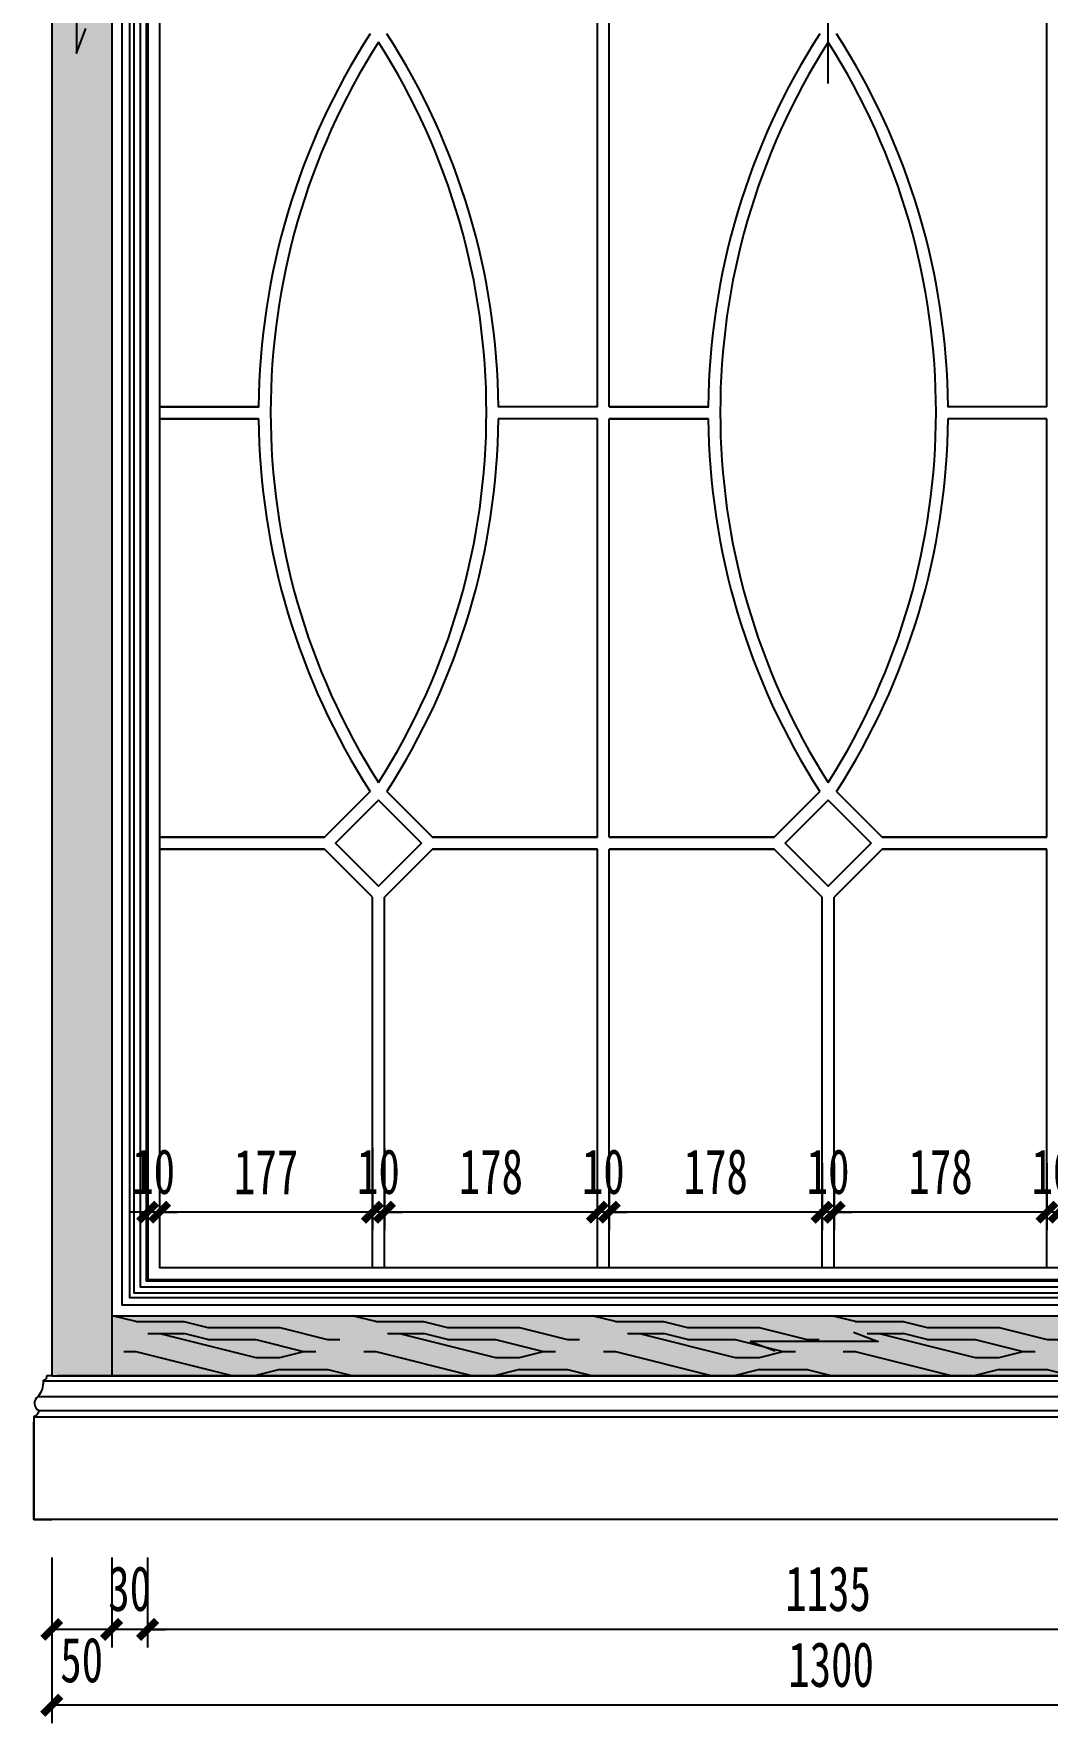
# Model space of a CAD drawing. Header units: millimetres. Extents: x 3104083 to 3173399, y -3165492 to -3044687.
# Drawn here: x 3119848 to 3120693, y -3050698 to -3049288 of the extents above; entities that cross this region are included whole.
import ezdxf

# ---------------------------------------------------------------- set-up
doc = ezdxf.new("R2010")
doc.units = ezdxf.units.MM
doc.header["$LTSCALE"] = 500
doc.header["$MEASUREMENT"] = 0
doc.header["$PDMODE"] = 2
doc.linetypes.add('CENTER', pattern=[50.8, 31.75, -6.35, 6.35, -6.35])
doc.layers.get('0').update_dxf_attribs({"linetype": 'CONTINUOUS'})
doc.layers.get('DEFPOINTS').update_dxf_attribs({"linetype": 'CONTINUOUS'})
for name, color, linetype in [('2', 3, 'CONTINUOUS'), ('3-家具标准线', 3, 'CONTINUOUS'), ('A-轴线', 8, 'CENTER'), ('D-造型细线', 146, 'CONTINUOUS'), ('E-Elevation(立面图层)', 134, 'CONTINUOUS'), ('E-立面造型线', 3, 'CONTINUOUS')]:
    doc.layers.add(name, color=color, linetype=linetype)
doc.styles.add('DIM', font='SimSun.ttf', dxfattribs={"width": 0.7})
doc.dimstyles.new('15', dxfattribs={"dimscale": 15, "dimtxt": 2.5, "dimasz": 1, "dimexe": 1, "dimexo": 1, "dimgap": 1, "dimtad": 1, "dimdec": 0, "dimzin": 0, "dimdsep": 46, "dimtxsty": 'DIM', "dimblk": 'ARCHTICK', "dimcen": 0, "dimclrd": 5, "dimclre": 5, "dimclrt": 35, "dimadec": 0, "dimazin": 0, "dimtfac": 0.5, "dimtdec": 0, "dimtix": 1, "dimtmove": 2, "dimatfit": 2, "dimldrblk": 'A', "dimfxl": 0, "dimtolj": 1, "dimtzin": 0, "dimlwd": -1, "dimlwe": -1, "dimarcsym": 0})

# ---------------------------------------------------------------- blocks, each defined once
blk = doc.blocks.new('_ArchTick')
at = {"color": 0, "linetype": 'ByBlock', "const_width": 0.4}
blk.add_lwpolyline([(-0.5, -0.5), (0.5, 0.5)], dxfattribs=at)
blk = doc.blocks.new('*D42')
at = {"layer": 'D-造型细线', "color": 5, "ltscale": 100}
for p, q in [((3119942.8, -3050559.3), (3119942.8, -3050634.3)), ((3121077.8, -3050559.3), (3121077.8, -3050634.3)), ((3121077.8, -3050619.3), (3119942.8, -3050619.3))]:
    blk.add_line(p, q, dxfattribs=at)
at = {"layer": 'DEFPOINTS', "color": 0, "ltscale": 100}
for p in [(3119942.8, -3050327.7), (3121077.8, -3050327.7), (3119942.8, -3050619.3)]:
    blk.add_point(p, dxfattribs=at)
at = {"layer": 'D-造型细线', "color": 5, "ltscale": 100, "xscale": 15, "yscale": 15, "zscale": 15, "rotation": 180}
blk.add_blockref('_ArchTick', (3119942.8, -3050619.3), dxfattribs=at)
at = {"layer": 'D-造型细线', "color": 5, "ltscale": 100, "xscale": 15, "yscale": 15, "zscale": 15}
blk.add_blockref('_ArchTick', (3121077.8, -3050619.3), dxfattribs=at)
at = {"layer": 'D-造型细线', "color": 35, "ltscale": 100, "insert": (3120510.3, -3050585.5), "char_height": 37.5, "attachment_point": 5, "style": 'DIM'}
blk.add_mtext('\\A1;1135', dxfattribs=at)
blk = doc.blocks.new('A')
for p, q in [((-1.435, 1.148), (-1.09, 1.437)), ((-1.435, 1.148), (-0.369, 0)), ((-1.09, 1.437), (0, 0)), ((-0.369, 0), (-2.127, 0)), ((-1.435, -1.148), (-0.369, 0)), ((-1.09, -1.437), (0, 0)), ((-1.435, -1.148), (-1.09, -1.437))]:
    blk.add_line(p, q)
for points in [[(-1.435, 1.148), (-1.09, 1.437), (-0.369, 0), (0, 0)], [(-1.435, -1.148), (-1.09, -1.437), (-0.369, 0), (0, 0)]]:
    blk.add_solid(points)
blk = doc.blocks.new('*D43')
at = {"layer": 'D-造型细线', "color": 5, "ltscale": 100}
for p, q in [((3119912.8, -3050559.3), (3119912.8, -3050634.3)), ((3119942.8, -3050559.3), (3119942.8, -3050634.3)), ((3119912.8, -3050619.3), (3119897.8, -3050619.3)), ((3119942.8, -3050619.3), (3119912.8, -3050619.3)), ((3119942.8, -3050619.3), (3119957.8, -3050619.3))]:
    blk.add_line(p, q, dxfattribs=at)
at = {"layer": 'DEFPOINTS', "color": 0, "ltscale": 100}
for p in [(3119942.8, -3050327.7), (3119912.8, -3050335.5), (3119912.8, -3050619.3)]:
    blk.add_point(p, dxfattribs=at)
at = {"layer": 'D-造型细线', "color": 5, "ltscale": 100, "xscale": 15, "yscale": 15, "zscale": 15}
blk.add_blockref('_ArchTick', (3119912.8, -3050619.3), dxfattribs=at)
at = {"layer": 'D-造型细线', "color": 5, "ltscale": 100, "xscale": 15, "yscale": 15, "zscale": 15, "rotation": 180}
blk.add_blockref('_ArchTick', (3119942.8, -3050619.3), dxfattribs=at)
at = {"layer": 'D-造型细线', "color": 35, "ltscale": 100, "insert": (3119927.8, -3050585.5), "char_height": 37.5, "attachment_point": 5, "style": 'DIM'}
blk.add_mtext('\\A1;30', dxfattribs=at)
blk = doc.blocks.new('*D44')
at = {"layer": 'D-造型细线', "color": 5, "ltscale": 100}
for p, q in [((3119862.8, -3050559.3), (3119862.8, -3050634.3)), ((3119912.8, -3050559.3), (3119912.8, -3050634.3)), ((3119912.8, -3050619.3), (3119862.8, -3050619.3))]:
    blk.add_line(p, q, dxfattribs=at)
at = {"layer": 'DEFPOINTS', "color": 0, "ltscale": 100}
for p in [(3119862.8, -3050335.5), (3119912.8, -3050335.5), (3119862.8, -3050619.3)]:
    blk.add_point(p, dxfattribs=at)
at = {"layer": 'D-造型细线', "color": 5, "ltscale": 100, "xscale": 15, "yscale": 15, "zscale": 15, "rotation": 180}
blk.add_blockref('_ArchTick', (3119862.8, -3050619.3), dxfattribs=at)
at = {"layer": 'D-造型细线', "color": 5, "ltscale": 100, "xscale": 15, "yscale": 15, "zscale": 15}
blk.add_blockref('_ArchTick', (3119912.8, -3050619.3), dxfattribs=at)
at = {"layer": 'D-造型细线', "color": 35, "ltscale": 100, "insert": (3119887.8, -3050645), "char_height": 37.5, "attachment_point": 5, "style": 'DIM'}
blk.add_mtext('\\A1;50', dxfattribs=at)
blk = doc.blocks.new('*D45')
at = {"layer": 'D-造型细线', "color": 5, "ltscale": 100}
for p, q in [((3119862.8, -3050622.6), (3119862.8, -3050697.6)), ((3121162.8, -3050622.6), (3121162.8, -3050697.6)), ((3121162.8, -3050682.6), (3119862.8, -3050682.6))]:
    blk.add_line(p, q, dxfattribs=at)
at = {"layer": 'DEFPOINTS', "color": 0, "ltscale": 100}
for p in [(3119862.8, -3050335.5), (3121162.8, -3050335.5), (3119862.8, -3050682.6)]:
    blk.add_point(p, dxfattribs=at)
at = {"layer": 'D-造型细线', "color": 5, "ltscale": 100, "xscale": 15, "yscale": 15, "zscale": 15, "rotation": 180}
blk.add_blockref('_ArchTick', (3119862.8, -3050682.6), dxfattribs=at)
at = {"layer": 'D-造型细线', "color": 5, "ltscale": 100, "xscale": 15, "yscale": 15, "zscale": 15}
blk.add_blockref('_ArchTick', (3121162.8, -3050682.6), dxfattribs=at)
at = {"layer": 'D-造型细线', "color": 35, "ltscale": 100, "insert": (3120512.8, -3050648.8), "char_height": 37.5, "attachment_point": 5, "style": 'DIM'}
blk.add_mtext('\\A1;1300', dxfattribs=at)
blk = doc.blocks.new('*D50')
at = {"layer": 'D-造型细线', "color": 5, "ltscale": 100}
for p, q in [((3120692.8, -3050230.5), (3120692.8, -3050286.3)), ((3120702.8, -3050230.5), (3120702.8, -3050286.3)), ((3120692.8, -3050271.3), (3120677.8, -3050271.3)), ((3120702.8, -3050271.3), (3120692.8, -3050271.3)), ((3120702.8, -3050271.3), (3120717.8, -3050271.3))]:
    blk.add_line(p, q, dxfattribs=at)
at = {"layer": 'DEFPOINTS', "color": 0, "ltscale": 100}
for p in [(3120692.8, -3050215.5), (3120702.8, -3050215.5), (3120692.8, -3050271.3)]:
    blk.add_point(p, dxfattribs=at)
at = {"layer": 'D-造型细线', "color": 5, "ltscale": 100, "xscale": 15, "yscale": 15, "zscale": 15}
blk.add_blockref('_ArchTick', (3120692.8, -3050271.3), dxfattribs=at)
at = {"layer": 'D-造型细线', "color": 5, "ltscale": 100, "xscale": 15, "yscale": 15, "zscale": 15, "rotation": 180}
blk.add_blockref('_ArchTick', (3120702.8, -3050271.3), dxfattribs=at)
at = {"layer": 'D-造型细线', "color": 35, "ltscale": 100, "insert": (3120697.8, -3050237.6), "char_height": 37.5, "attachment_point": 5, "style": 'DIM'}
blk.add_mtext('\\A1;10', dxfattribs=at)
blk = doc.blocks.new('*D51')
at = {"layer": 'D-造型细线', "color": 5, "ltscale": 100}
for p, q in [((3120515.3, -3050230.5), (3120515.3, -3050286.3)), ((3120692.8, -3050230.5), (3120692.8, -3050286.3)), ((3120692.8, -3050271.3), (3120515.3, -3050271.3))]:
    blk.add_line(p, q, dxfattribs=at)
at = {"layer": 'DEFPOINTS', "color": 0, "ltscale": 100}
for p in [(3120515.3, -3050215.5), (3120692.8, -3050215.5), (3120515.3, -3050271.3)]:
    blk.add_point(p, dxfattribs=at)
at = {"layer": 'D-造型细线', "color": 5, "ltscale": 100, "xscale": 15, "yscale": 15, "zscale": 15, "rotation": 180}
blk.add_blockref('_ArchTick', (3120515.3, -3050271.3), dxfattribs=at)
at = {"layer": 'D-造型细线', "color": 5, "ltscale": 100, "xscale": 15, "yscale": 15, "zscale": 15}
blk.add_blockref('_ArchTick', (3120692.8, -3050271.3), dxfattribs=at)
at = {"layer": 'D-造型细线', "color": 35, "ltscale": 100, "insert": (3120604.1, -3050237.6), "char_height": 37.5, "attachment_point": 5, "style": 'DIM'}
blk.add_mtext('\\A1;178', dxfattribs=at)
blk = doc.blocks.new('*D52')
at = {"layer": 'D-造型细线', "color": 5, "ltscale": 100}
for p, q in [((3120505.3, -3050230.5), (3120505.3, -3050286.3)), ((3120515.3, -3050230.5), (3120515.3, -3050286.3)), ((3120505.3, -3050271.3), (3120490.3, -3050271.3)), ((3120515.3, -3050271.3), (3120505.3, -3050271.3)), ((3120515.3, -3050271.3), (3120530.3, -3050271.3))]:
    blk.add_line(p, q, dxfattribs=at)
at = {"layer": 'DEFPOINTS', "color": 0, "ltscale": 100}
for p in [(3120505.3, -3050215.5), (3120515.3, -3050215.5), (3120505.3, -3050271.3)]:
    blk.add_point(p, dxfattribs=at)
at = {"layer": 'D-造型细线', "color": 5, "ltscale": 100, "xscale": 15, "yscale": 15, "zscale": 15}
blk.add_blockref('_ArchTick', (3120505.3, -3050271.3), dxfattribs=at)
at = {"layer": 'D-造型细线', "color": 5, "ltscale": 100, "xscale": 15, "yscale": 15, "zscale": 15, "rotation": 180}
blk.add_blockref('_ArchTick', (3120515.3, -3050271.3), dxfattribs=at)
at = {"layer": 'D-造型细线', "color": 35, "ltscale": 100, "insert": (3120510.3, -3050237.6), "char_height": 37.5, "attachment_point": 5, "style": 'DIM'}
blk.add_mtext('\\A1;10', dxfattribs=at)
blk = doc.blocks.new('*D53')
at = {"layer": 'D-造型细线', "color": 5, "ltscale": 100}
for p, q in [((3120327.8, -3050230.5), (3120327.8, -3050286.3)), ((3120505.3, -3050230.5), (3120505.3, -3050286.3)), ((3120505.3, -3050271.3), (3120327.8, -3050271.3))]:
    blk.add_line(p, q, dxfattribs=at)
at = {"layer": 'DEFPOINTS', "color": 0, "ltscale": 100}
for p in [(3120327.8, -3050215.5), (3120505.3, -3050215.5), (3120327.8, -3050271.3)]:
    blk.add_point(p, dxfattribs=at)
at = {"layer": 'D-造型细线', "color": 5, "ltscale": 100, "xscale": 15, "yscale": 15, "zscale": 15, "rotation": 180}
blk.add_blockref('_ArchTick', (3120327.8, -3050271.3), dxfattribs=at)
at = {"layer": 'D-造型细线', "color": 5, "ltscale": 100, "xscale": 15, "yscale": 15, "zscale": 15}
blk.add_blockref('_ArchTick', (3120505.3, -3050271.3), dxfattribs=at)
at = {"layer": 'D-造型细线', "color": 35, "ltscale": 100, "insert": (3120416.6, -3050237.6), "char_height": 37.5, "attachment_point": 5, "style": 'DIM'}
blk.add_mtext('\\A1;178', dxfattribs=at)
blk = doc.blocks.new('*D54')
at = {"layer": 'D-造型细线', "color": 5, "ltscale": 100}
for p, q in [((3120317.8, -3050230.5), (3120317.8, -3050286.3)), ((3120327.8, -3050230.5), (3120327.8, -3050286.3)), ((3120317.8, -3050271.3), (3120302.8, -3050271.3)), ((3120327.8, -3050271.3), (3120317.8, -3050271.3)), ((3120327.8, -3050271.3), (3120342.8, -3050271.3))]:
    blk.add_line(p, q, dxfattribs=at)
at = {"layer": 'DEFPOINTS', "color": 0, "ltscale": 100}
for p in [(3120317.8, -3050215.5), (3120327.8, -3050215.5), (3120317.8, -3050271.3)]:
    blk.add_point(p, dxfattribs=at)
at = {"layer": 'D-造型细线', "color": 5, "ltscale": 100, "xscale": 15, "yscale": 15, "zscale": 15}
blk.add_blockref('_ArchTick', (3120317.8, -3050271.3), dxfattribs=at)
at = {"layer": 'D-造型细线', "color": 5, "ltscale": 100, "xscale": 15, "yscale": 15, "zscale": 15, "rotation": 180}
blk.add_blockref('_ArchTick', (3120327.8, -3050271.3), dxfattribs=at)
at = {"layer": 'D-造型细线', "color": 35, "ltscale": 100, "insert": (3120322.8, -3050237.6), "char_height": 37.5, "attachment_point": 5, "style": 'DIM'}
blk.add_mtext('\\A1;10', dxfattribs=at)
blk = doc.blocks.new('*D55')
at = {"layer": 'D-造型细线', "color": 5, "ltscale": 100}
for p, q in [((3120140.3, -3050217.7), (3120140.3, -3050286.3)), ((3120317.8, -3050230.5), (3120317.8, -3050286.3)), ((3120317.8, -3050271.3), (3120140.3, -3050271.3))]:
    blk.add_line(p, q, dxfattribs=at)
at = {"layer": 'DEFPOINTS', "color": 0, "ltscale": 100}
for p in [(3120140.3, -3050202.7), (3120317.8, -3050215.5), (3120140.3, -3050271.3)]:
    blk.add_point(p, dxfattribs=at)
at = {"layer": 'D-造型细线', "color": 5, "ltscale": 100, "xscale": 15, "yscale": 15, "zscale": 15, "rotation": 180}
blk.add_blockref('_ArchTick', (3120140.3, -3050271.3), dxfattribs=at)
at = {"layer": 'D-造型细线', "color": 5, "ltscale": 100, "xscale": 15, "yscale": 15, "zscale": 15}
blk.add_blockref('_ArchTick', (3120317.8, -3050271.3), dxfattribs=at)
at = {"layer": 'D-造型细线', "color": 35, "ltscale": 100, "insert": (3120229.1, -3050237.6), "char_height": 37.5, "attachment_point": 5, "style": 'DIM'}
blk.add_mtext('\\A1;178', dxfattribs=at)
blk = doc.blocks.new('*D56')
at = {"layer": 'D-造型细线', "color": 5, "ltscale": 100}
for p, q in [((3120130.3, -3050217.7), (3120130.3, -3050286.3)), ((3120140.3, -3050217.7), (3120140.3, -3050286.3)), ((3120130.3, -3050271.3), (3120115.3, -3050271.3)), ((3120140.3, -3050271.3), (3120130.3, -3050271.3)), ((3120140.3, -3050271.3), (3120155.3, -3050271.3))]:
    blk.add_line(p, q, dxfattribs=at)
at = {"layer": 'DEFPOINTS', "color": 0, "ltscale": 100}
for p in [(3120130.3, -3050202.7), (3120140.3, -3050202.7), (3120130.3, -3050271.3)]:
    blk.add_point(p, dxfattribs=at)
at = {"layer": 'D-造型细线', "color": 5, "ltscale": 100, "xscale": 15, "yscale": 15, "zscale": 15}
blk.add_blockref('_ArchTick', (3120130.3, -3050271.3), dxfattribs=at)
at = {"layer": 'D-造型细线', "color": 5, "ltscale": 100, "xscale": 15, "yscale": 15, "zscale": 15, "rotation": 180}
blk.add_blockref('_ArchTick', (3120140.3, -3050271.3), dxfattribs=at)
at = {"layer": 'D-造型细线', "color": 35, "ltscale": 100, "insert": (3120135.3, -3050237.6), "char_height": 37.5, "attachment_point": 5, "style": 'DIM'}
blk.add_mtext('\\A1;10', dxfattribs=at)
blk = doc.blocks.new('*D57')
at = {"layer": 'D-造型细线', "color": 5, "ltscale": 100}
for p, q in [((3120130.3, -3050217.7), (3120130.3, -3050286.3)), ((3119952.8, -3050234.3), (3119952.8, -3050286.3)), ((3120130.3, -3050271.3), (3119952.8, -3050271.3))]:
    blk.add_line(p, q, dxfattribs=at)
at = {"layer": 'DEFPOINTS', "color": 0, "ltscale": 100}
for p in [(3120130.3, -3050202.7), (3119952.8, -3050219.3), (3119952.8, -3050271.3)]:
    blk.add_point(p, dxfattribs=at)
at = {"layer": 'D-造型细线', "color": 5, "ltscale": 100, "xscale": 15, "yscale": 15, "zscale": 15, "rotation": 180}
blk.add_blockref('_ArchTick', (3119952.8, -3050271.3), dxfattribs=at)
at = {"layer": 'D-造型细线', "color": 5, "ltscale": 100, "xscale": 15, "yscale": 15, "zscale": 15}
blk.add_blockref('_ArchTick', (3120130.3, -3050271.3), dxfattribs=at)
at = {"layer": 'D-造型细线', "color": 35, "ltscale": 100, "insert": (3120041.6, -3050237.6), "char_height": 37.5, "attachment_point": 5, "style": 'DIM'}
blk.add_mtext('\\A1;177', dxfattribs=at)
blk = doc.blocks.new('*D58')
at = {"layer": 'D-造型细线', "color": 5, "ltscale": 100}
for p, q in [((3119942.8, -3050231.8), (3119942.8, -3050286.3)), ((3119952.8, -3050234.3), (3119952.8, -3050286.3)), ((3119942.8, -3050271.3), (3119927.8, -3050271.3)), ((3119952.8, -3050271.3), (3119942.8, -3050271.3)), ((3119952.8, -3050271.3), (3119967.8, -3050271.3))]:
    blk.add_line(p, q, dxfattribs=at)
at = {"layer": 'DEFPOINTS', "color": 0, "ltscale": 100}
for p in [(3119942.8, -3050216.8), (3119952.8, -3050219.3), (3119942.8, -3050271.3)]:
    blk.add_point(p, dxfattribs=at)
at = {"layer": 'D-造型细线', "color": 5, "ltscale": 100, "xscale": 15, "yscale": 15, "zscale": 15}
blk.add_blockref('_ArchTick', (3119942.8, -3050271.3), dxfattribs=at)
at = {"layer": 'D-造型细线', "color": 5, "ltscale": 100, "xscale": 15, "yscale": 15, "zscale": 15, "rotation": 180}
blk.add_blockref('_ArchTick', (3119952.8, -3050271.3), dxfattribs=at)
at = {"layer": 'D-造型细线', "color": 35, "ltscale": 100, "insert": (3119947.8, -3050237.6), "char_height": 37.5, "attachment_point": 5, "style": 'DIM'}
blk.add_mtext('\\A1;10', dxfattribs=at)
blk = doc.blocks.new('A$C4AF04A4C')
at = {"layer": '2', "color": 3, "ltscale": 100}
blk.add_line((15, 0), (15, 81.6), dxfattribs=at)
blk.add_lwpolyline([(0, 120), (4, 120, 0.313311), (7.3, 115.7, 0.185483), (11.4, 102.8, -0.565024), (10.7, 90.9, 0.28067), (15, 85.7), (15, 0), (0, 0)], format="xyb", dxfattribs=at)

msp = doc.modelspace()

# ---------------------------------------------------------------- hatches: boundary and pattern name
at = {"layer": 'D-造型细线', "ltscale": 100}
h = msp.add_hatch(dxfattribs=at)
h.set_pattern_fill('FB木纹中SC300', color=251, scale=50, angle=90, style=0, pattern_type=2)
h.set_pattern_definition([(90, (3119862.85, -3050407.7), (-200, 1e-14), [40, -60, 20, -80]), (90, (3119857.85, -3050267.7), (-200, 1e-14), [40, -160]), (90, (3119847.85, -3050287.7), (-200, 1e-14), [20, -180]), (90, (3119842.85, -3050397.7), (-200, 1e-14), [10, -140, 10, -40]), (90, (3119832.85, -3050327.7), (-200, 1e-14), [40, -60, 10, -90]), (90, (3119827.85, -3050377.7), (-200, 1e-14), [30, -170]), (90, (3119822.85, -3050327.7), (-200, 1e-14), [60, -140]), (90, (3119817.85, -3050387.7), (-200, 1e-14), [40, -160]), (90, (3119812.85, -3050307.7), (-200, 1e-14), [100, -100]), (90, (3119802.85, -3050367.7), (-200, 1e-14), [20, -60, 40, -80]), (90, (3119797.85, -3050227.7), (-200, 1e-14), [40, -160]), (90, (3119792.85, -3050267.7), (-200, 1e-14), [20, -180]), (90, (3119787.85, -3050307.7), (-200, 1e-14), [20, -180]), (90, (3119782.85, -3050407.7), (-200, 1e-14), [40, -160]), (90, (3119777.85, -3050307.7), (-200, 1e-14), [40, -160]), (90, (3119767.85, -3050307.7), (-200, 1e-14), [40, -40, 40, -80]), (90, (3119757.85, -3050347.7), (-200, 1e-14), [20, -100, 40, -40]), (90, (3119752.85, -3050307.7), (-200, 1e-14), [60, -140]), (90, (3119742.85, -3050307.7), (-200, 1e-14), [40, -160]), (90, (3119737.85, -3050387.7), (-200, 1e-14), [60, -80, 20, -40]), (90, (3119727.85, -3050387.7), (-200, 1e-14), [100, -100]), (90, (3119722.85, -3050267.7), (-200, 1e-14), [20, -180]), (90, (3119717.85, -3050327.7), (-200, 1e-14), [40, -160]), (90, (3119712.85, -3050367.7), (-200, 1e-14), [20, -80, 20, -80]), (90, (3119707.85, -3050387.7), (-200, 1e-14), [20, -60, 40, -80]), (90, (3119702.85, -3050347.7), (-200, 1e-14), [20, -100, 20, -60]), (90, (3119697.85, -3050307.7), (-200, 1e-14), [60, -140]), (90, (3119687.85, -3050387.7), (-200, 1e-14), [40, -160]), (90, (3119682.85, -3050287.7), (-200, 1e-14), [20, -180]), (90, (3119677.85, -3050247.7), (-200, 1e-14), [20, -180]), (104.0362, (3119847.85, -3050267.695), (7e-09, 200), [20.6, -804.021]), (104.0362, (3119802.85, -3050247.695), (7e-09, 200), [20.6, -804.021]), (104.0362, (3119682.85, -3050267.695), (7e-09, 200), [20.6, -804.021]), (104.0362, (3119757.85, -3050327.695), (7e-09, 200), [20.6, -804.021]), (104.0362, (3119727.85, -3050287.695), (7e-09, 200), [20.6, -804.021]), (104.0362, (3119742.85, -3050267.695), (7e-09, 200), [20.6, -804.021]), (104.0362, (3119707.85, -3050367.695), (7e-09, 200), [20.6, -804.021]), (104.0362, (3119717.85, -3050287.695), (7e-09, 200), [20.6, -804.021]), (104.0362, (3119792.85, -3050247.695), (7e-09, 200), [41.2, -783.421]), (104.0362, (3119777.85, -3050267.695), (7e-09, 200), [41.2, -783.421]), (104.0362, (3119767.85, -3050267.695), (7e-09, 200), [41.2, -783.421]), (255.9638, (3119832.85, -3050327.695), (7e-09, -200), [20.6, -41.2, 20.6, -742.221]), (255.9638, (3119802.85, -3050367.695), (7e-09, -200), [20.6, -804.021]), (255.9638, (3119712.85, -3050367.695), (7e-09, -200), [41.2, -783.421]), (284.0362, (3119857.85, -3050267.695), (-7e-09, -200), [20.6, -804.021]), (75.9638, (3119857.85, -3050227.695), (-7e-09, 200), [20.6, -804.021]), (75.9638, (3119787.85, -3050287.695), (-7e-09, 200), [20.6, -804.021]), (75.9638, (3119752.85, -3050247.695), (-7e-09, 200), [20.6, -804.021]), (75.9638, (3119737.85, -3050327.695), (-7e-09, 200), [20.6, -804.021]), (75.9638, (3119712.85, -3050347.695), (-7e-09, 200), [20.6, -804.021]), (75.9638, (3119702.85, -3050327.695), (-7e-09, 200), [20.6, -804.021]), (75.9638, (3119737.85, -3050327.695), (-7e-09, 200), [20.6, -804.021]), (75.9638, (3119707.85, -3050267.695), (-7e-09, 200), [82.4, -742.221]), (75.9638, (3119842.85, -3050387.695), (-7e-09, 200), [82.4, -742.221]), (75.9638, (3119827.85, -3050367.695), (-7e-09, 200), [82.4, -742.221]), (75.9638, (3119817.85, -3050347.695), (-7e-09, 200), [20.6, -41.2, 41.2, -721.621]), (75.9638, (3119802.85, -3050347.695), (-7e-09, 200), [41.2, -41.2, 41.2, -701.021]), (75.9638, (3119782.85, -3050367.695), (-7e-09, 200), [82.4, -742.221]), (75.9638, (3119767.85, -3050387.695), (-7e-09, 200), [82.4, -742.221]), (75.9638, (3119757.85, -3050387.695), (-7e-09, 200), [82.4, -742.221]), (75.9638, (3119697.85, -3050247.695), (-7e-09, 200), [20.6, -804.021]), (75.9638, (3119677.85, -3050227.695), (-4e-05, 200), [41.2, -783.421]), (75.9638, (3119687.85, -3050347.695), (-4e-05, 200), [41.2, -783.421]), (75.9638, (3119862.85, -3050367.695), (-3e-06, 200), [82.4, -742.221]), (75.9638, (3119722.85, -3050247.695), (-3e-06, 200), [61.8, -762.821]), (75.9638, (3119737.85, -3050227.695), (-3e-06, 200), [123.6, -701.021])])
h.paths.add_polyline_path([(3119912.85, -3048132.696), (3119912.85, -3048082.696), (3119862.85, -3048082.696), (3119862.85, -3050407.695), (3121157.85, -3050407.695), (3121157.85, -3048082.696), (3121107.85, -3048082.696), (3121107.85, -3048132.696), (3121107.85, -3050357.695), (3119912.85, -3050357.695)])
h = msp.add_hatch(dxfattribs=at)
h.set_pattern_fill('FB木纹中SC300', color=251, scale=50, style=0, pattern_type=2)
h.set_pattern_definition([(0, (3119912.85, -3050407.7), (0, 200), [40, -60, 20, -80]), (0, (3120052.85, -3050402.7), (0, 200), [40, -160]), (0, (3120032.85, -3050392.7), (0, 200), [20, -180]), (0, (3119922.85, -3050387.7), (0, 200), [10, -140, 10, -40]), (0, (3119992.85, -3050377.7), (0, 200), [40, -60, 10, -90]), (0, (3119942.85, -3050372.7), (0, 200), [30, -170]), (0, (3119992.85, -3050367.7), (0, 200), [60, -140]), (0, (3119932.85, -3050362.7), (0, 200), [40, -160]), (0, (3120012.85, -3050357.7), (0, 200), [100, -100]), (0, (3119952.85, -3050347.7), (0, 200), [20, -60, 40, -80]), (0, (3120092.85, -3050342.7), (0, 200), [40, -160]), (0, (3120052.85, -3050337.7), (0, 200), [20, -180]), (0, (3120012.85, -3050332.7), (0, 200), [20, -180]), (0, (3119912.85, -3050327.7), (0, 200), [40, -160]), (0, (3120012.85, -3050322.7), (0, 200), [40, -160]), (0, (3120012.85, -3050312.7), (0, 200), [40, -40, 40, -80]), (0, (3119972.85, -3050302.7), (0, 200), [20, -100, 40, -40]), (0, (3120012.85, -3050297.7), (0, 200), [60, -140]), (0, (3120012.85, -3050287.7), (0, 200), [40, -160]), (0, (3119932.85, -3050282.7), (0, 200), [60, -80, 20, -40]), (0, (3119932.85, -3050272.7), (0, 200), [100, -100]), (0, (3120052.85, -3050267.7), (0, 200), [20, -180]), (0, (3119992.85, -3050262.7), (0, 200), [40, -160]), (0, (3119952.85, -3050257.7), (0, 200), [20, -80, 20, -80]), (0, (3119932.85, -3050252.7), (0, 200), [20, -60, 40, -80]), (0, (3119972.85, -3050247.7), (0, 200), [20, -100, 20, -60]), (0, (3120012.85, -3050242.7), (0, 200), [60, -140]), (0, (3119932.85, -3050232.7), (0, 200), [40, -160]), (0, (3120032.85, -3050227.7), (0, 200), [20, -180]), (0, (3120072.85, -3050222.7), (0, 200), [20, -180]), (14.036, (3120052.85, -3050392.695), (200, -7e-09), [20.6, -804.021]), (14.036, (3120072.85, -3050347.695), (200, -7e-09), [20.6, -804.021]), (14.036, (3120052.85, -3050227.695), (200, -7e-09), [20.6, -804.021]), (14.036, (3119992.85, -3050302.695), (200, -7e-09), [20.6, -804.021]), (14.036, (3120032.85, -3050272.695), (200, -7e-09), [20.6, -804.021]), (14.036, (3120052.85, -3050287.695), (200, -7e-09), [20.6, -804.021]), (14.0362, (3119952.85, -3050252.695), (200, -7e-09), [20.6, -804.021]), (14.036, (3120032.85, -3050262.695), (200, -7e-09), [20.6, -804.021]), (14.036, (3120072.85, -3050337.695), (200, -7e-09), [41.2, -783.421]), (14.036, (3120052.85, -3050322.695), (200, -7e-09), [41.2, -783.421]), (14.036, (3120052.85, -3050312.695), (200, -7e-09), [41.2, -783.421]), (165.964, (3119992.85, -3050377.695), (-200, -7e-09), [20.6, -41.2, 20.6, -742.221]), (165.9638, (3119952.85, -3050347.695), (-200, -7e-09), [20.6, -804.021]), (165.9638, (3119952.85, -3050257.695), (-200, -7e-09), [41.2, -783.421]), (194.036, (3120052.85, -3050402.695), (-200, 7e-09), [20.6, -804.021]), (345.964, (3120092.85, -3050402.695), (200, 7e-09), [20.6, -804.021]), (345.964, (3120032.85, -3050332.695), (200, 7e-09), [20.6, -804.021]), (345.964, (3120072.85, -3050297.695), (200, 7e-09), [20.6, -804.021]), (345.964, (3119992.85, -3050282.695), (200, 7e-09), [20.6, -804.021]), (345.9638, (3119972.85, -3050257.695), (200, 7e-09), [20.6, -804.021]), (345.964, (3119992.85, -3050247.695), (200, 7e-09), [20.6, -804.021]), (345.964, (3119992.85, -3050282.695), (200, 7e-09), [20.6, -804.021]), (345.964, (3120052.85, -3050252.695), (200, 7e-09), [82.4, -742.221]), (345.9638, (3119932.85, -3050387.695), (200, 7e-09), [82.4, -742.221]), (345.9638, (3119952.85, -3050372.695), (200, 7e-09), [82.4, -742.221]), (345.964, (3119972.85, -3050362.695), (200, 7e-09), [20.6, -41.2, 41.2, -721.621]), (345.964, (3119972.85, -3050347.695), (200, 7e-09), [41.2, -41.2, 41.2, -701.021]), (345.9638, (3119952.85, -3050327.695), (200, 7e-09), [82.4, -742.221]), (345.9638, (3119932.85, -3050312.695), (200, 7e-09), [82.4, -742.221]), (345.9638, (3119932.85, -3050302.695), (200, 7e-09), [82.4, -742.221]), (345.964, (3120072.85, -3050242.695), (200, 7e-09), [20.6, -804.021]), (345.964, (3120092.85, -3050222.695), (200, 4e-05), [41.2, -783.421]), (345.964, (3119972.85, -3050232.695), (200, 4e-05), [41.2, -783.421]), (345.9638, (3119952.85, -3050407.695), (200, 3e-06), [82.4, -742.221]), (345.964, (3120072.85, -3050267.695), (200, 3e-06), [61.8, -762.821]), (345.964, (3120092.85, -3050282.695), (200, 3e-06), [123.6, -701.021])])
h.paths.add_polyline_path([(3121107.85, -3050357.695), (3119912.85, -3050357.695), (3119912.85, -3050407.695), (3121107.85, -3050407.695)])

# ---------------------------------------------------------------- linework, layer by layer
at = {"layer": '2', "color": 3, "ltscale": 100}
msp.add_line((3121162.85, -3050527.695), (3119847.853, -3050527.696), dxfattribs=at)
msp.add_lwpolyline([(3119862.85, -3048082.696), (3119862.85, -3050407.695), (3121162.85, -3050407.695), (3121162.85, -3048077.696), (3119867.85, -3048077.696)], dxfattribs=at)
msp.add_lwpolyline([(3121107.85, -3048132.696), (3119912.85, -3048132.696), (3119912.85, -3050357.695), (3121107.85, -3050357.695)], close=True, dxfattribs=at)
at = {"layer": '3-家具标准线', "color": 1}
for points in [[(3119875.575, -3049218.445), (3119883.372, -3049197.924), (3119883.372, -3049304.324), (3119891.169, -3049283.803)], [(3120531.597, -3050371.351), (3120552.118, -3050379.147), (3120445.718, -3050379.147), (3120466.239, -3050386.944)]]:
    msp.add_lwpolyline(points, dxfattribs=at)
at = {"layer": 'A-轴线', "ltscale": 0.005}
msp.add_line((3120510.35, -3049329.745), (3120510.35, -3048434.398), dxfattribs=at)
at = {"layer": 'D-造型细线', "color": 44, "ltscale": 0.15}
for p, q in [((3119942.85, -3050317.696), (3119942.85, -3048172.696)), ((3120317.85, -3049599.363), (3120317.85, -3049250.196)), ((3120327.85, -3049599.363), (3120327.85, -3049250.196)), ((3120692.85, -3049599.363), (3120692.85, -3049250.196)), ((3120035.743, -3049599.363), (3119952.85, -3049599.363)), ((3119952.85, -3049599.363), (3120035.743, -3049599.363)), ((3120317.85, -3049599.363), (3120234.956, -3049599.363)), ((3120410.743, -3049599.363), (3120327.85, -3049599.363)), ((3120327.85, -3049599.363), (3120410.743, -3049599.363)), ((3120692.85, -3049599.363), (3120609.956, -3049599.363)), ((3120035.452, -3049609.363), (3119952.85, -3049609.363)), ((3119952.85, -3049609.363), (3120035.452, -3049609.363)), ((3120317.85, -3049609.363), (3120235.247, -3049609.363)), ((3120317.85, -3049958.529), (3120317.85, -3049609.363)), ((3120327.85, -3049958.529), (3120327.85, -3049609.363)), ((3120410.452, -3049609.363), (3120327.85, -3049609.363)), ((3120327.85, -3049609.363), (3120410.452, -3049609.363)), ((3120692.85, -3049609.363), (3120610.247, -3049609.363)), ((3120692.85, -3049958.529), (3120692.85, -3049609.363)), ((3120090.35, -3049958.529), (3119952.85, -3049958.529)), ((3119952.85, -3049958.529), (3120090.35, -3049958.529)), ((3120317.85, -3049958.529), (3120180.35, -3049958.529)), ((3120180.35, -3049958.529), (3120317.85, -3049958.529)), ((3120465.35, -3049958.529), (3120327.85, -3049958.529)), ((3120327.85, -3049958.529), (3120465.35, -3049958.529)), ((3120692.85, -3049958.529), (3120555.35, -3049958.529)), ((3120555.35, -3049958.529), (3120692.85, -3049958.529)), ((3120090.35, -3049968.529), (3119952.85, -3049968.529)), ((3119952.85, -3049968.529), (3120090.35, -3049968.529)), ((3120317.85, -3049968.529), (3120180.35, -3049968.529)), ((3120180.35, -3049968.529), (3120317.85, -3049968.529)), ((3120317.85, -3050317.696), (3120317.85, -3049968.529)), ((3120327.85, -3050317.696), (3120327.85, -3049968.529)), ((3120465.35, -3049968.529), (3120327.85, -3049968.529)), ((3120327.85, -3049968.529), (3120465.35, -3049968.529)), ((3120692.85, -3049968.529), (3120555.35, -3049968.529)), ((3120555.35, -3049968.529), (3120692.85, -3049968.529)), ((3120692.85, -3050317.696), (3120692.85, -3049968.529)), ((3120130.35, -3050317.696), (3120130.35, -3050008.529)), ((3120140.35, -3050317.696), (3120140.35, -3050008.529)), ((3120505.35, -3050317.696), (3120505.35, -3050008.529)), ((3120515.35, -3050317.696), (3120515.35, -3050008.529))]:
    msp.add_line(p, q, dxfattribs=at)
at = {"layer": 'D-造型细线', "color": 3, "ltscale": 100}
msp.add_lwpolyline([(3119952.85, -3048172.696), (3121067.85, -3048172.696), (3121067.85, -3050317.696), (3119952.85, -3050317.696)], close=True, dxfattribs=at)
at = {"layer": 'D-造型细线', "color": 44, "ltscale": 0.15}
for points in [[(3120090.35, -3049958.529), (3120128.442, -3049920.437)], [(3120142.258, -3049920.437), (3120180.35, -3049958.529)], [(3120465.35, -3049958.529), (3120503.442, -3049920.437)], [(3120517.258, -3049920.437), (3120555.35, -3049958.529)], [(3120130.35, -3050008.529), (3120090.35, -3049968.529)], [(3120180.35, -3049968.529), (3120140.35, -3050008.529)], [(3120505.35, -3050008.529), (3120465.35, -3049968.529)], [(3120555.35, -3049968.529), (3120515.35, -3050008.529)]]:
    msp.add_lwpolyline(points, dxfattribs=at)
for points in [[(3120171.207, -3049963.529), (3120135.35, -3049999.387), (3120099.492, -3049963.529), (3120135.35, -3049927.671)], [(3120546.207, -3049963.529), (3120510.35, -3049999.387), (3120474.492, -3049963.529), (3120510.35, -3049927.671)]]:
    msp.add_lwpolyline(points, close=True, dxfattribs=at)
for centre, radius, start, end in [((3120618.622, -3049604.32), 583.273, 147.188087, 179.513028), ((3119652.077, -3049604.32), 583.273, 0.486972, 32.811913), ((3120993.622, -3049604.32), 583.273, 147.188087, 179.513028), ((3120027.077, -3049604.32), 583.273, 0.486972, 32.811913), ((3120620.163, -3049604.01), 574.813, 147.503837, 212.496163), ((3119650.536, -3049604.01), 574.813, 327.503837, 32.496163), ((3120995.163, -3049604.01), 574.813, 147.503837, 212.496163), ((3120025.536, -3049604.01), 574.813, 327.503837, 32.496163), ((3120618.622, -3049604.32), 583.273, 180.495355, 212.817977), ((3119652.077, -3049604.32), 583.273, 327.182023, 359.504645), ((3120993.622, -3049604.32), 583.273, 180.495355, 212.817977), ((3120027.077, -3049604.32), 583.273, 327.182023, 359.504645)]:
    msp.add_arc(centre, radius, start, end, dxfattribs=at)
at = {"layer": 'E-Elevation(立面图层)', "color": 251, "ltscale": 100}
for p, q in [((3119912.85, -3050357.695), (3119912.85, -3050407.695)), ((3119855.566, -3050411.981), (3121155.564, -3050411.981)), ((3119851.477, -3050424.943), (3121151.477, -3050424.943)), ((3119847.85, -3050441.981), (3121147.849, -3050441.981)), ((3119852.134, -3050436.838), (3121152.135, -3050436.838))]:
    msp.add_line(p, q, dxfattribs=at)
msp.add_lwpolyline([(3121077.85, -3048162.696), (3119942.85, -3048162.696), (3119942.85, -3050327.696), (3121077.85, -3050327.696)], close=True, dxfattribs=at)
at = {"layer": 'E-立面造型线', "ltscale": 0.15}
msp.add_line((3119912.85, -3048132.696), (3119912.85, -3050357.696), dxfattribs=at)
at = {"layer": 'E-立面造型线'}
msp.add_line((3121162.85, -3050407.696), (3119867.65, -3050407.696), dxfattribs=at)
at = {"layer": 'E-立面造型线', "color": 251}
for points in [[(3119921.6, -3048141.446), (3121099.1, -3048141.446), (3121099.1, -3050348.946), (3119921.6, -3050348.946)], [(3119927.85, -3048147.696), (3121092.85, -3048147.696), (3121092.85, -3050342.696), (3119927.85, -3050342.696)], [(3119931.6, -3048151.446), (3121089.1, -3048151.446), (3121089.1, -3050338.946), (3119931.6, -3050338.946)], [(3119936.8, -3048156.646), (3121083.9, -3048156.646), (3121083.9, -3050333.746), (3119936.8, -3050333.746)], [(3119941.85, -3048161.696), (3121078.85, -3048161.696), (3121078.85, -3050328.696), (3119941.85, -3050328.696)]]:
    msp.add_lwpolyline(points, close=True, dxfattribs=at)
at = {"layer": 'E-立面造型线', "color": 44}
msp.add_lwpolyline([(3119942.85, -3048162.696), (3121077.85, -3048162.696), (3121077.85, -3050327.696), (3119942.85, -3050327.696)], close=True, dxfattribs=at)
msp.add_lwpolyline([(3119942.85, -3048162.696), (3121077.85, -3048162.696), (3121077.85, -3050327.696), (3119942.85, -3050327.696)], close=True, dxfattribs=at)
at = {"layer": 'E-立面造型线'}
msp.add_lwpolyline([(3119942.85, -3048162.696), (3121077.85, -3048162.696), (3121077.85, -3050327.696), (3119942.85, -3050327.696)], close=True, dxfattribs=at)

# ---------------------------------------------------------------- block references
at = {"layer": 'D-造型细线', "color": 251, "ltscale": 100, "xscale": -1}
msp.add_blockref('A$C4AF04A4C', (3119862.85, -3050527.696), dxfattribs=at)

# ---------------------------------------------------------------- dimensions: what is measured, and where the dimension line sits
at = {"layer": 'D-造型细线', "color": 3, "ltscale": 100}
for base, p1, p2, picture, middle in [((3119952.849600818, -3050271.33251422), (3120130.349600817, -3050202.666843387), (3119952.849600818, -3050219.264410397), '*D57', (3120041.599600818, -3050237.58251422)), ((3120130.35, -3050271.333), (3120140.35, -3050202.667), (3120130.35, -3050202.667), '*D56', (3120135.35, -3050237.583)), ((3120140.349600817, -3050271.33251422), (3120317.849600818, -3050215.504335668), (3120140.349600817, -3050202.666843387), '*D55', (3120229.099600818, -3050237.58251422)), ((3119942.85, -3050271.333), (3119952.85, -3050219.264), (3119942.85, -3050216.788), '*D58', (3119947.85, -3050237.583)), ((3120317.85, -3050271.333), (3120327.85, -3050215.504), (3120317.85, -3050215.504), '*D54', (3120322.85, -3050237.583)), ((3120327.849600817, -3050271.33251422), (3120505.349600817, -3050215.504335668), (3120327.849600817, -3050215.504335668), '*D53', (3120416.599600817, -3050237.58251422)), ((3120505.35, -3050271.333), (3120515.35, -3050215.504), (3120505.35, -3050215.504), '*D52', (3120510.35, -3050237.583)), ((3120515.349600817, -3050271.33251422), (3120692.849600818, -3050215.504335668), (3120515.349600817, -3050215.504335668), '*D51', (3120604.099600818, -3050237.58251422)), ((3120692.85, -3050271.333), (3120702.85, -3050215.504), (3120692.85, -3050215.504), '*D50', (3120697.85, -3050237.583)), ((3119912.85, -3050619.256), (3119942.85, -3050327.696), (3119912.85, -3050335.55), '*D43', (3119927.85, -3050585.506)), ((3119942.85, -3050619.256), (3121077.85, -3050327.696), (3119942.85, -3050327.696), '*D42', (3120510.35, -3050585.506)), ((3119862.85, -3050682.569), (3121162.85, -3050335.55), (3119862.85, -3050335.55), '*D45', (3120512.85, -3050648.819))]:
    dim = msp.add_linear_dim(base=base, p1=p1, p2=p2, angle=180, dimstyle='15', dxfattribs=at)
    dim.commit()
    dim.dimension.update_dxf_attribs({"geometry": picture, "text_midpoint": middle})
dim = msp.add_linear_dim(base=(3119862.85, -3050619.256), p1=(3119912.85, -3050335.55), p2=(3119862.85, -3050335.55), angle=180, dimstyle='15', dxfattribs=at)
dim.commit()
dim.dimension.update_dxf_attribs({"geometry": '*D44', "text_midpoint": (3119887.85, -3050645.032), "dimtype": 160})

doc.saveas('drawing.dxf')
